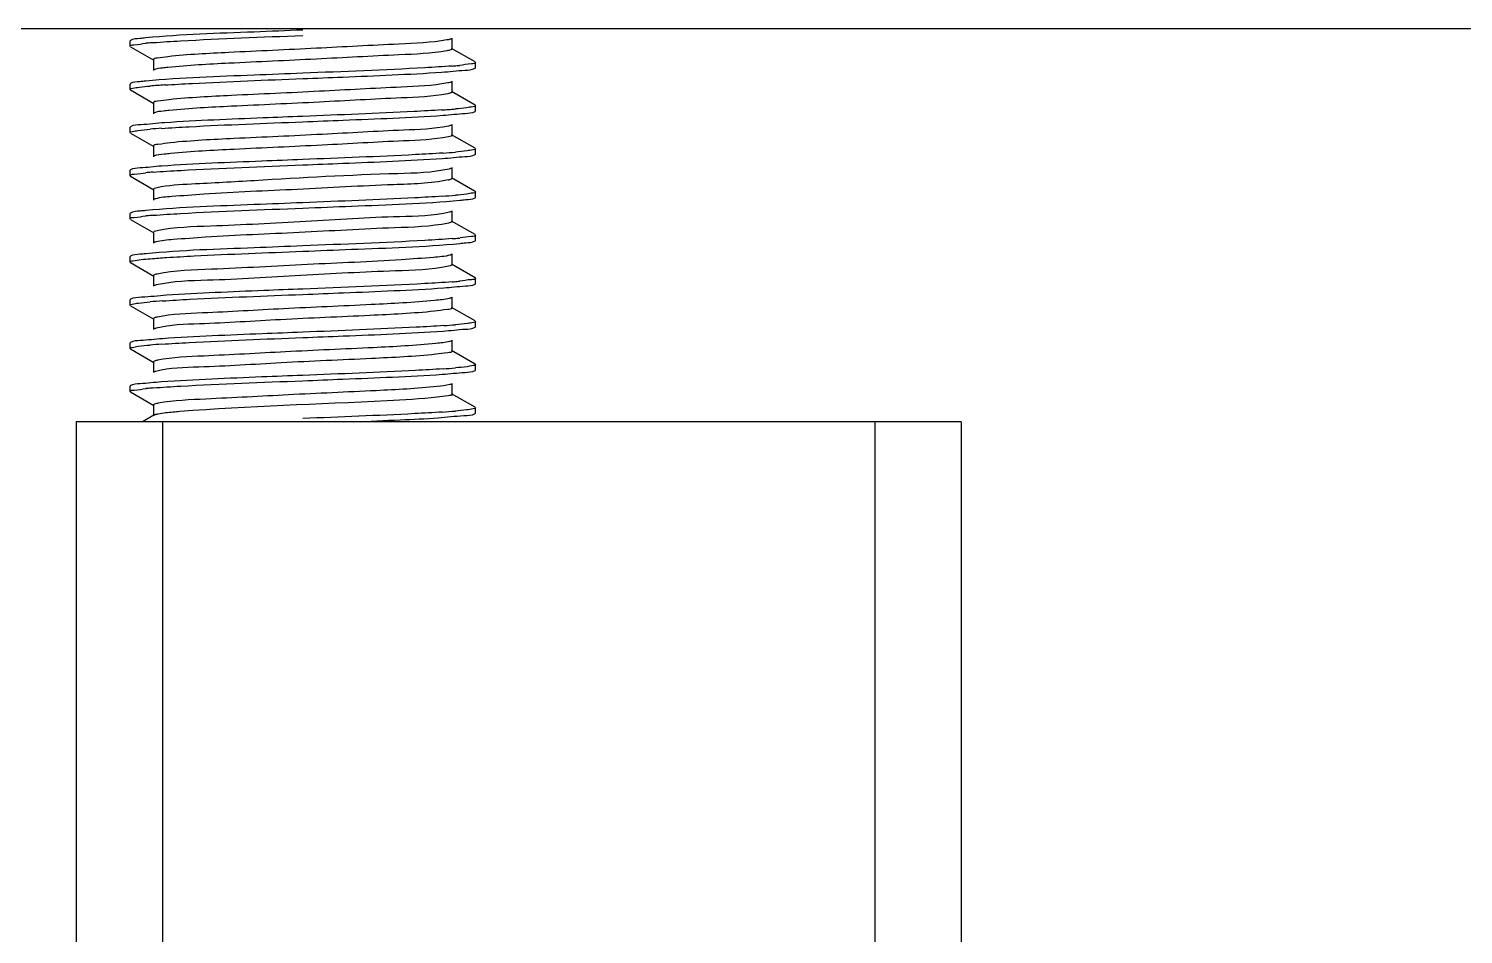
# Model space of a CAD drawing. Extents: x -191212 to 1245715665, y -234495 to 250873.
# Drawn here: x 190322.8 to 190533.3, y 131756.6 to 131889.6 of the extents above; entities that cross this region are included whole.
import ezdxf

# ---------------------------------------------------------------- set-up
doc = ezdxf.new("R2010")
doc.units = 0
doc.header["$LTSCALE"] = 500
doc.layers.get('0').update_dxf_attribs({"linetype": 'CONTINUOUS'})
doc.layers.add('BZ', color=141, linetype='CONTINUOUS')
doc.layers.add('PUB_TEXT', color=7, linetype='CONTINUOUS')

# ---------------------------------------------------------------- blocks, each defined once
blk = doc.blocks.new('gg')
at = {"linetype": 'Continuous'}
for p, q in [((-457979.2, -352293.53), (-457979.29, -352293.64)), ((-457979.29, -352294.83), (-457979.29, -352293.64)), ((-457979.2, -352294.93), (-457979.29, -352294.83)), ((-457979.2, -352294.93), (-457974.03, -352297.92)), ((-457908.24, -352295.42), (-457908.24, -352293.04)), ((-457974.13, -352297.8), (-457974.13, -352300.18)), ((-457903.17, -352298.29), (-457908.34, -352295.3)), ((-457903.17, -352298.29), (-457903.08, -352298.4)), ((-457903.08, -352299.59), (-457903.08, -352298.4)), ((-457903.17, -352299.69), (-457903.08, -352299.59)), ((-457979.2, -352303.06), (-457979.29, -352303.16)), ((-457979.29, -352304.35), (-457979.29, -352303.16)), ((-457979.2, -352304.46), (-457979.29, -352304.35)), ((-457979.2, -352304.46), (-457974.03, -352307.45)), ((-457908.24, -352304.95), (-457908.24, -352302.57)), ((-457974.13, -352307.33), (-457974.13, -352309.71)), ((-457903.17, -352307.82), (-457908.34, -352304.83)), ((-457903.17, -352307.82), (-457903.08, -352307.92)), ((-457903.08, -352309.11), (-457903.08, -352307.92)), ((-457903.17, -352309.22), (-457903.08, -352309.11)), ((-457979.2, -352312.58), (-457979.29, -352312.69)), ((-457979.29, -352313.88), (-457979.29, -352312.69)), ((-457979.2, -352313.98), (-457979.29, -352313.88)), ((-457979.2, -352313.98), (-457974.03, -352316.97)), ((-457908.24, -352314.47), (-457908.24, -352312.09)), ((-457974.13, -352316.85), (-457974.13, -352319.23)), ((-457903.17, -352317.34), (-457908.34, -352314.35)), ((-457903.17, -352317.34), (-457903.08, -352317.45)), ((-457903.08, -352318.64), (-457903.08, -352317.45)), ((-457903.17, -352318.74), (-457903.08, -352318.64)), ((-457979.2, -352322.11), (-457979.29, -352322.21)), ((-457979.29, -352323.4), (-457979.29, -352322.21)), ((-457979.2, -352323.51), (-457979.29, -352323.4)), ((-457979.2, -352323.51), (-457974.03, -352326.5)), ((-457908.24, -352324), (-457908.24, -352321.62)), ((-457974.13, -352326.38), (-457974.13, -352328.76)), ((-457903.17, -352326.87), (-457908.34, -352323.88)), ((-457903.17, -352326.87), (-457903.08, -352326.97)), ((-457903.17, -352328.27), (-457903.08, -352328.16)), ((-457903.08, -352328.16), (-457903.08, -352326.97)), ((-457979.2, -352331.63), (-457979.29, -352331.74)), ((-457979.29, -352332.93), (-457979.29, -352331.74)), ((-457979.2, -352333.03), (-457979.29, -352332.93)), ((-457979.2, -352333.03), (-457974.03, -352336.02)), ((-457908.24, -352333.52), (-457908.24, -352331.14)), ((-457974.13, -352335.9), (-457974.13, -352338.28)), ((-457908.78, -352333.8), (-457909.06, -352333.86)), ((-457903.17, -352336.39), (-457908.34, -352333.4)), ((-457903.17, -352336.39), (-457903.08, -352336.5)), ((-457903.17, -352337.79), (-457903.08, -352337.69)), ((-457903.08, -352337.69), (-457903.08, -352336.5)), ((-457979.2, -352341.16), (-457979.29, -352341.26)), ((-457979.29, -352342.45), (-457979.29, -352341.26)), ((-457979.2, -352342.56), (-457979.29, -352342.45)), ((-457979.2, -352342.56), (-457974.03, -352345.55)), ((-457908.24, -352343.05), (-457908.24, -352340.67)), ((-457974.13, -352345.43), (-457974.13, -352347.81)), ((-457908.67, -352343.29), (-457909.04, -352343.38)), ((-457903.17, -352345.92), (-457908.34, -352342.93)), ((-457903.17, -352345.92), (-457903.08, -352346.02)), ((-457903.17, -352347.32), (-457903.08, -352347.21)), ((-457903.08, -352347.21), (-457903.08, -352346.02)), ((-457979.2, -352350.68), (-457979.29, -352350.79)), ((-457979.29, -352351.98), (-457979.29, -352350.79)), ((-457979.2, -352352.08), (-457979.29, -352351.98)), ((-457979.2, -352352.08), (-457974.03, -352355.07)), ((-457908.24, -352352.57), (-457908.24, -352350.19)), ((-457974.13, -352354.95), (-457974.13, -352357.33)), ((-457903.17, -352355.44), (-457908.34, -352352.45)), ((-457903.17, -352355.44), (-457903.08, -352355.55)), ((-457903.17, -352356.84), (-457903.08, -352356.74)), ((-457903.08, -352356.74), (-457903.08, -352355.55)), ((-457979.2, -352360.21), (-457979.29, -352360.31)), ((-457979.29, -352361.5), (-457979.29, -352360.31)), ((-457979.2, -352361.61), (-457979.29, -352361.5)), ((-457979.2, -352361.61), (-457974.03, -352364.6)), ((-457908.24, -352362.1), (-457908.24, -352359.72)), ((-457974.13, -352364.48), (-457974.13, -352366.86)), ((-457903.17, -352364.97), (-457908.34, -352361.98)), ((-457903.17, -352364.97), (-457903.08, -352365.07)), ((-457903.17, -352366.37), (-457903.08, -352366.26)), ((-457903.08, -352366.26), (-457903.08, -352365.07)), ((-457979.2, -352369.73), (-457979.29, -352369.84)), ((-457979.29, -352371.03), (-457979.29, -352369.84)), ((-457979.2, -352371.13), (-457979.29, -352371.03)), ((-457979.2, -352371.13), (-457974.03, -352374.12)), ((-457908.24, -352371.62), (-457908.24, -352369.24)), ((-457974.13, -352374), (-457974.13, -352376.39)), ((-457903.17, -352374.49), (-457908.34, -352371.5)), ((-457974.03, -352376.26), (-457976.54, -352377.72)), ((-457903.17, -352374.49), (-457903.08, -352374.6)), ((-457903.17, -352375.89), (-457903.08, -352375.79)), ((-457903.08, -352375.79), (-457903.08, -352374.6)), ((-457991.19, -352377.72), (-457991.19, -353963.78)), ((-457795.93, -352377.72), (-457991.19, -352377.72)), ((-457972.14, -352377.72), (-457972.14, -353963.78)), ((-457814.98, -352377.72), (-457814.98, -353963.78)), ((-457795.93, -352377.72), (-457795.93, -353963.78))]:
    blk.add_line(p, q, dxfattribs=at)
for centre, radius, start, end in [((-457966.69, -352390.2), 96.45, 94.7336, 95.4371), ((-457963.88, -352423.53), 129.9, 94.5445, 94.756), ((-457918.48, -352169.77), 129.83, 274.545, 274.7572), ((-457915.65, -352203.36), 96.12, 274.7341, 275.4473), ((-457960.47, -352475.51), 172.5, 93.7188, 94.7811), ((-457921.62, -352140.38), 168.87, 273.7595, 274.7958), ((-457961.46, -352472.43), 159.86, 93.8973, 94.8073), ((-457921.19, -352155.4), 163.36, 273.8441, 274.8019), ((-457966.56, -352420.32), 98.01, 94.7308, 95.3895), ((-457963.86, -352452.44), 130.24, 94.5418, 94.7504), ((-457910.58, -352317.02), 7.47, 281.5137, 282.9167), ((-457921.43, -352161.85), 166.44, 273.7999, 274.7958), ((-457966.66, -352428.66), 96.82, 94.7331, 95.4256), ((-457963.88, -352461.68), 129.96, 94.5442, 94.7549), ((-457918.47, -352207.97), 129.73, 274.5454, 274.7592), ((-457915.59, -352242.14), 95.44, 274.7348, 275.469), ((-457918.48, -352217.39), 129.83, 274.545, 274.7572), ((-457915.65, -352250.99), 96.12, 274.7341, 275.4474), ((-457961.19, -352513.92), 163.26, 93.8457, 94.802), ((-457920.92, -352196.9), 159.95, 273.8957, 274.8072), ((-457961.45, -352520.17), 159.97, 93.8956, 94.8071), ((-457921.18, -352203.13), 163.25, 273.8456, 274.8021), ((-457966.56, -352467.99), 98.05, 94.7307, 95.3884), ((-457963.86, -352500.08), 130.25, 94.5417, 94.7503), ((-457921.42, -352209.58), 166.34, 273.8012, 274.796)]:
    blk.add_arc(centre, radius, start, end, dxfattribs=at)
for points, knots in [([(-457941.19, -352291.25), (-457944.76, -352291.4), (-457956.3, -352291.89), (-457967.87, -352292.23), (-457975.82, -352292.98)], [0, 0, 0, 0, 0.309388, 1, 1, 1, 1]), ([(-457979.29, -352294.83), (-457979.28, -352294.52), (-457977.5, -352294.52), (-457976.7, -352294.26), (-457975.83, -352294.18)], [0, 0, 0, 0, 0.263852, 1, 1, 1, 1]), ([(-457975.82, -352292.98), (-457976.25, -352293.02), (-457977.36, -352293.18), (-457978.58, -352293.18), (-457979.2, -352293.53)], [0, 0, 0, 0, 0.378905, 1, 1, 1, 1]), ([(-457974.18, -352294.03), (-457972.16, -352293.87), (-457961.17, -352293.2), (-457950.17, -352292.8), (-457941.19, -352292.44)], [0, 0, 0, 0, 0.183712, 1, 1, 1, 1]), ([(-457909.36, -352293.44), (-457912.85, -352294.06), (-457922.51, -352294.44), (-457938.53, -352295.34), (-457955.54, -352296.1), (-457966.46, -352296.65), (-457970.93, -352297.13)], [0, 0, 0, 0, 0.172398, 0.468214, 0.781513, 1, 1, 1, 1]), ([(-457908.35, -352293.16), (-457908.46, -352293.23), (-457908.8, -352293.33), (-457909.15, -352293.4), (-457909.36, -352293.44)], [0, 0, 0, 0, 0.3774, 1, 1, 1, 1]), ([(-457970.93, -352297.13), (-457971.73, -352297.21), (-457972.49, -352297.45), (-457974.13, -352297.51), (-457974.13, -352297.8)], [0, 0, 0, 0, 0.73331, 1, 1, 1, 1]), ([(-457909.36, -352295.82), (-457912.85, -352296.44), (-457922.51, -352296.82), (-457938.53, -352297.72), (-457955.54, -352298.48), (-457966.46, -352299.03), (-457970.93, -352299.51)], [0, 0, 0, 0, 0.172398, 0.468214, 0.781513, 1, 1, 1, 1]), ([(-457908.24, -352295.42), (-457908.24, -352295.54), (-457908.76, -352295.69), (-457909.08, -352295.77), (-457909.36, -352295.82)], [0, 0, 0, 0, 0.285727, 1, 1, 1, 1]), ([(-457903.09, -352298.4), (-457903.09, -352298.71), (-457904.86, -352298.7), (-457905.66, -352298.96), (-457906.52, -352299.05)], [0, 0, 0, 0, 0.263842, 1, 1, 1, 1]), ([(-457941.19, -352300.78), (-457944.76, -352300.92), (-457956.31, -352301.42), (-457967.89, -352301.75), (-457975.83, -352302.51)], [0, 0, 0, 0, 0.309518, 1, 1, 1, 1]), ([(-457970.93, -352299.51), (-457971.32, -352299.55), (-457972.34, -352299.7), (-457973.46, -352299.73), (-457974.03, -352300.06)], [0, 0, 0, 0, 0.372879, 1, 1, 1, 1]), ([(-457908.19, -352299.19), (-457910.21, -352299.35), (-457921.2, -352300.02), (-457932.2, -352300.42), (-457941.19, -352300.78)], [0, 0, 0, 0, 0.183696, 1, 1, 1, 1]), ([(-457941.19, -352301.97), (-457938.25, -352301.85), (-457928.03, -352301.44), (-457917.82, -352301.04), (-457910.55, -352300.55)], [0, 0, 0, 0, 0.287582, 1, 1, 1, 1]), ([(-457910.55, -352300.55), (-457908.84, -352300.44), (-457906.45, -352300.11), (-457903.84, -352300.08), (-457903.18, -352299.69)], [0, 0, 0, 0, 0.691032, 1, 1, 1, 1]), ([(-457979.29, -352304.35), (-457979.29, -352304.15), (-457978.22, -352304.06), (-457977.69, -352303.91), (-457977.16, -352303.84)], [0, 0, 0, 0, 0.269511, 1, 1, 1, 1]), ([(-457975.83, -352302.51), (-457976.26, -352302.55), (-457977.37, -352302.71), (-457978.58, -352302.7), (-457979.2, -352303.06)], [0, 0, 0, 0, 0.378807, 1, 1, 1, 1]), ([(-457971.65, -352303.38), (-457969.63, -352303.24), (-457959.48, -352302.68), (-457949.32, -352302.29), (-457941.19, -352301.97)], [0, 0, 0, 0, 0.199269, 1, 1, 1, 1]), ([(-457909.2, -352302.93), (-457912.57, -352303.58), (-457922.07, -352303.92), (-457937.95, -352304.84), (-457955.03, -352305.59), (-457966.08, -352306.15), (-457970.64, -352306.62)], [0, 0, 0, 0, 0.167291, 0.461164, 0.776399, 1, 1, 1, 1]), ([(-457908.35, -352302.69), (-457908.44, -352302.74), (-457908.73, -352302.83), (-457909.02, -352302.9), (-457909.2, -352302.93)], [0, 0, 0, 0, 0.384879, 1, 1, 1, 1]), ([(-457970.64, -352306.62), (-457971.51, -352306.71), (-457972.33, -352306.98), (-457974.13, -352307.01), (-457974.13, -352307.33)], [0, 0, 0, 0, 0.734244, 1, 1, 1, 1]), ([(-457909.2, -352305.31), (-457912.57, -352305.96), (-457922.07, -352306.3), (-457937.95, -352307.23), (-457955.03, -352307.97), (-457966.08, -352308.54), (-457970.64, -352309.01)], [0, 0, 0, 0, 0.167291, 0.461164, 0.776399, 1, 1, 1, 1]), ([(-457908.24, -352304.95), (-457908.24, -352305.05), (-457908.68, -352305.2), (-457908.95, -352305.27), (-457909.2, -352305.31)], [0, 0, 0, 0, 0.290239, 1, 1, 1, 1]), ([(-457903.08, -352307.92), (-457903.08, -352308.11), (-457904.07, -352308.22), (-457904.56, -352308.35), (-457905.05, -352308.41)], [0, 0, 0, 0, 0.270664, 1, 1, 1, 1]), ([(-457970.64, -352309.01), (-457971.07, -352309.05), (-457972.19, -352309.21), (-457973.41, -352309.23), (-457974.03, -352309.59)], [0, 0, 0, 0, 0.374868, 1, 1, 1, 1]), ([(-457941.19, -352310.3), (-457944.1, -352310.42), (-457954.26, -352310.83), (-457964.42, -352311.23), (-457971.65, -352311.71)], [0, 0, 0, 0, 0.286943, 1, 1, 1, 1]), ([(-457910.55, -352308.89), (-457912.58, -352309.02), (-457922.78, -352309.59), (-457933, -352309.98), (-457941.19, -352310.3)], [0, 0, 0, 0, 0.198417, 1, 1, 1, 1]), ([(-457941.19, -352311.5), (-457938.2, -352311.38), (-457927.89, -352310.96), (-457917.57, -352310.56), (-457910.24, -352310.06)], [0, 0, 0, 0, 0.288852, 1, 1, 1, 1]), ([(-457910.24, -352310.06), (-457908.6, -352309.95), (-457906.31, -352309.63), (-457903.81, -352309.59), (-457903.18, -352309.22)], [0, 0, 0, 0, 0.690302, 1, 1, 1, 1]), ([(-457979.29, -352313.88), (-457979.29, -352313.71), (-457978.41, -352313.59), (-457977.97, -352313.47), (-457977.53, -352313.41)], [0, 0, 0, 0, 0.27234, 1, 1, 1, 1]), ([(-457971.65, -352311.71), (-457973.4, -352311.83), (-457975.85, -352312.17), (-457978.52, -352312.19), (-457979.2, -352312.58)], [0, 0, 0, 0, 0.691422, 1, 1, 1, 1]), ([(-457972.32, -352312.95), (-457970.29, -352312.81), (-457959.92, -352312.22), (-457949.54, -352311.83), (-457941.19, -352311.5)], [0, 0, 0, 0, 0.195623, 1, 1, 1, 1]), ([(-457909.04, -352312.43), (-457912.29, -352313.11), (-457921.64, -352313.4), (-457937.37, -352314.36), (-457954.51, -352315.09), (-457965.68, -352315.66), (-457970.34, -352316.12)], [0, 0, 0, 0, 0.162162, 0.454084, 0.771262, 1, 1, 1, 1]), ([(-457908.35, -352312.21), (-457908.43, -352312.26), (-457908.66, -352312.34), (-457908.9, -352312.4), (-457909.04, -352312.43)], [0, 0, 0, 0, 0.393314, 1, 1, 1, 1]), ([(-457970.34, -352316.12), (-457971.28, -352316.21), (-457972.17, -352316.5), (-457974.13, -352316.51), (-457974.13, -352316.85)], [0, 0, 0, 0, 0.734831, 1, 1, 1, 1]), ([(-457909.04, -352314.81), (-457912.29, -352315.49), (-457921.64, -352315.78), (-457937.37, -352316.74), (-457954.51, -352317.47), (-457965.68, -352318.04), (-457970.34, -352318.5)], [0, 0, 0, 0, 0.162162, 0.454084, 0.771262, 1, 1, 1, 1]), ([(-457908.24, -352314.47), (-457908.24, -352314.56), (-457908.6, -352314.71), (-457908.84, -352314.76), (-457909.04, -352314.81)], [0, 0, 0, 0, 0.295741, 1, 1, 1, 1]), ([(-457903.08, -352317.45), (-457903.08, -352317.62), (-457904.01, -352317.74), (-457904.47, -352317.86), (-457904.94, -352317.92)], [0, 0, 0, 0, 0.271439, 1, 1, 1, 1]), ([(-457970.34, -352318.5), (-457970.81, -352318.55), (-457972.02, -352318.72), (-457973.35, -352318.72), (-457974.03, -352319.11)], [0, 0, 0, 0, 0.376612, 1, 1, 1, 1]), ([(-457941.19, -352319.83), (-457944.19, -352319.95), (-457954.57, -352320.37), (-457964.96, -352320.77), (-457972.32, -352321.28)], [0, 0, 0, 0, 0.289631, 1, 1, 1, 1]), ([(-457910.24, -352318.39), (-457912.27, -352318.53), (-457922.58, -352319.11), (-457932.9, -352319.5), (-457941.19, -352319.83)], [0, 0, 0, 0, 0.19668, 1, 1, 1, 1]), ([(-457941.19, -352321.02), (-457938.23, -352320.9), (-457927.96, -352320.49), (-457917.7, -352320.09), (-457910.4, -352319.59)], [0, 0, 0, 0, 0.288191, 1, 1, 1, 1]), ([(-457910.4, -352319.59), (-457908.73, -352319.48), (-457906.38, -352319.16), (-457903.83, -352319.12), (-457903.18, -352318.74)], [0, 0, 0, 0, 0.69071, 1, 1, 1, 1]), ([(-457979.29, -352323.4), (-457979.28, -352323.09), (-457977.47, -352323.1), (-457976.64, -352322.83), (-457975.77, -352322.74)], [0, 0, 0, 0, 0.263692, 1, 1, 1, 1]), ([(-457972.32, -352321.28), (-457973.91, -352321.39), (-457976.14, -352321.7), (-457978.57, -352321.75), (-457979.2, -352322.11)], [0, 0, 0, 0, 0.689821, 1, 1, 1, 1]), ([(-457974.17, -352322.61), (-457972.15, -352322.45), (-457961.16, -352321.78), (-457950.16, -352321.38), (-457941.19, -352321.02)], [0, 0, 0, 0, 0.18376, 1, 1, 1, 1]), ([(-457908.91, -352321.92), (-457912.6, -352322.77), (-457927.07, -352323.04), (-457945.95, -352324.15), (-457963.63, -352325.18), (-457970.84, -352325.52), (-457973.33, -352326.04)], [0, 0, 0, 0, 0.176039, 0.666697, 0.881547, 1, 1, 1, 1]), ([(-457908.35, -352321.74), (-457908.41, -352321.78), (-457908.6, -352321.85), (-457908.79, -352321.89), (-457908.91, -352321.92)], [0, 0, 0, 0, 0.40288, 1, 1, 1, 1]), ([(-457973.33, -352326.04), (-457973.53, -352326.09), (-457973.77, -352326.14), (-457974.13, -352326.29), (-457974.13, -352326.38)], [0, 0, 0, 0, 0.704901, 1, 1, 1, 1]), ([(-457909.08, -352324.34), (-457913.03, -352325.15), (-457924.22, -352325.39), (-457942.14, -352326.52), (-457958.51, -352327.08), (-457968.93, -352327.93), (-457972.55, -352328.17), (-457973.73, -352328.52)], [0, 0, 0, 0, 0.186624, 0.514349, 0.833932, 0.943063, 1, 1, 1, 1]), ([(-457908.24, -352324), (-457908.24, -352324.07), (-457908.53, -352324.21), (-457908.74, -352324.26), (-457908.91, -352324.3)], [0, 0, 0, 0, 0.302509, 1, 1, 1, 1]), ([(-457941.19, -352329.35), (-457944.75, -352329.5), (-457956.28, -352329.99), (-457967.83, -352330.33), (-457975.77, -352331.08)], [0, 0, 0, 0, 0.30899, 1, 1, 1, 1]), ([(-457973.73, -352328.52), (-457973.79, -352328.54), (-457973.89, -352328.57), (-457973.99, -352328.62), (-457974.03, -352328.64)], [0, 0, 0, 0, 0.570679, 1, 1, 1, 1]), ([(-457910.4, -352327.93), (-457912.43, -352328.07), (-457922.68, -352328.64), (-457932.95, -352329.03), (-457941.19, -352329.35)], [0, 0, 0, 0, 0.197576, 1, 1, 1, 1]), ([(-457941.19, -352330.55), (-457937.6, -352330.4), (-457926.03, -352329.91), (-457914.44, -352329.58), (-457906.49, -352328.81)], [0, 0, 0, 0, 0.309889, 1, 1, 1, 1]), ([(-457906.49, -352328.81), (-457906.07, -352328.77), (-457904.97, -352328.61), (-457903.78, -352328.62), (-457903.18, -352328.27)], [0, 0, 0, 0, 0.378508, 1, 1, 1, 1]), ([(-457903.08, -352326.97), (-457903.08, -352327.16), (-457904.06, -352327.26), (-457904.54, -352327.4), (-457905.03, -352327.46)], [0, 0, 0, 0, 0.270675, 1, 1, 1, 1]), ([(-457979.29, -352332.93), (-457979.29, -352332.61), (-457977.49, -352332.62), (-457976.68, -352332.36), (-457975.82, -352332.27)], [0, 0, 0, 0, 0.263792, 1, 1, 1, 1]), ([(-457975.77, -352331.08), (-457976.2, -352331.12), (-457977.33, -352331.28), (-457978.57, -352331.27), (-457979.2, -352331.63)], [0, 0, 0, 0, 0.379214, 1, 1, 1, 1]), ([(-457974.18, -352332.13), (-457972.16, -352331.97), (-457961.17, -352331.3), (-457950.17, -352330.9), (-457941.19, -352330.55)], [0, 0, 0, 0, 0.183719, 1, 1, 1, 1]), ([(-457908.78, -352331.42), (-457912.37, -352332.33), (-457923.09, -352332.4), (-457940.6, -352333.53), (-457958.41, -352334.5), (-457969.44, -352334.76), (-457973.32, -352335.57)], [0, 0, 0, 0, 0.171627, 0.491604, 0.816321, 1, 1, 1, 1]), ([(-457908.35, -352331.26), (-457908.4, -352331.29), (-457908.54, -352331.35), (-457908.69, -352331.39), (-457908.78, -352331.42)], [0, 0, 0, 0, 0.413783, 1, 1, 1, 1]), ([(-457973.32, -352335.57), (-457973.52, -352335.61), (-457973.77, -352335.66), (-457974.13, -352335.82), (-457974.13, -352335.9)], [0, 0, 0, 0, 0.705268, 1, 1, 1, 1]), ([(-457909.06, -352333.86), (-457912.95, -352334.67), (-457924.01, -352334.91), (-457941.81, -352336.03), (-457958.15, -352336.61), (-457968.67, -352337.42), (-457972.37, -352337.69), (-457973.62, -352338.02)], [0, 0, 0, 0, 0.184168, 0.509408, 0.829314, 0.94023, 1, 1, 1, 1]), ([(-457908.24, -352333.52), (-457908.24, -352333.59), (-457908.47, -352333.72), (-457908.64, -352333.76), (-457908.78, -352333.8)], [0, 0, 0, 0, 0.310906, 1, 1, 1, 1]), ([(-457941.19, -352338.88), (-457944.76, -352339.02), (-457956.3, -352339.52), (-457967.87, -352339.85), (-457975.82, -352340.61)], [0, 0, 0, 0, 0.309377, 1, 1, 1, 1]), ([(-457973.62, -352338.02), (-457973.7, -352338.04), (-457973.84, -352338.08), (-457973.97, -352338.13), (-457974.02, -352338.16)], [0, 0, 0, 0, 0.583561, 1, 1, 1, 1]), ([(-457908.19, -352337.29), (-457910.21, -352337.45), (-457921.2, -352338.12), (-457932.2, -352338.52), (-457941.19, -352338.88)], [0, 0, 0, 0, 0.183681, 1, 1, 1, 1]), ([(-457941.19, -352340.07), (-457937.61, -352339.93), (-457926.05, -352339.43), (-457914.47, -352339.1), (-457906.52, -352338.34)], [0, 0, 0, 0, 0.309644, 1, 1, 1, 1]), ([(-457906.52, -352338.34), (-457906.09, -352338.3), (-457904.99, -352338.14), (-457903.78, -352338.15), (-457903.18, -352337.79)], [0, 0, 0, 0, 0.378702, 1, 1, 1, 1]), ([(-457903.09, -352336.5), (-457903.09, -352336.81), (-457904.84, -352336.8), (-457905.64, -352337.06), (-457906.49, -352337.14)], [0, 0, 0, 0, 0.263922, 1, 1, 1, 1]), ([(-457979.29, -352342.45), (-457979.29, -352342.23), (-457978.03, -352342.15), (-457977.44, -352341.97), (-457976.82, -352341.9)], [0, 0, 0, 0, 0.267181, 1, 1, 1, 1]), ([(-457975.82, -352340.61), (-457976.25, -352340.65), (-457977.36, -352340.81), (-457978.58, -352340.8), (-457979.2, -352341.16)], [0, 0, 0, 0, 0.378914, 1, 1, 1, 1]), ([(-457908.67, -352340.91), (-457909.86, -352341.25), (-457913.49, -352341.51), (-457923.94, -352342.34), (-457940.3, -352342.91), (-457958.2, -352344.03), (-457969.36, -352344.28), (-457973.29, -352345.09)], [0, 0, 0, 0, 0.05757, 0.167104, 0.486771, 0.813942, 1, 1, 1, 1]), ([(-457971.22, -352341.45), (-457969.2, -352341.32), (-457959.2, -352340.77), (-457949.18, -352340.39), (-457941.19, -352340.07)], [0, 0, 0, 0, 0.201476, 1, 1, 1, 1]), ([(-457908.35, -352340.79), (-457908.39, -352340.81), (-457908.49, -352340.86), (-457908.6, -352340.89), (-457908.67, -352340.91)], [0, 0, 0, 0, 0.426274, 1, 1, 1, 1]), ([(-457973.29, -352345.09), (-457973.5, -352345.13), (-457973.75, -352345.19), (-457974.13, -352345.34), (-457974.13, -352345.43)], [0, 0, 0, 0, 0.706045, 1, 1, 1, 1]), ([(-457909.04, -352343.38), (-457912.88, -352344.19), (-457923.82, -352344.44), (-457941.53, -352345.42), (-457959.06, -352346.5), (-457969.82, -352346.65), (-457973.49, -352347.51)], [0, 0, 0, 0, 0.182036, 0.504841, 0.824917, 1, 1, 1, 1]), ([(-457908.24, -352343.05), (-457908.24, -352343.1), (-457908.41, -352343.22), (-457908.56, -352343.26), (-457908.67, -352343.29)], [0, 0, 0, 0, 0.3214, 1, 1, 1, 1]), ([(-457973.49, -352347.51), (-457973.6, -352347.54), (-457973.78, -352347.58), (-457973.96, -352347.65), (-457974.02, -352347.69)], [0, 0, 0, 0, 0.594844, 1, 1, 1, 1]), ([(-457941.19, -352348.4), (-457944.04, -352348.52), (-457954.05, -352348.92), (-457964.07, -352349.32), (-457971.22, -352349.78)], [0, 0, 0, 0, 0.285303, 1, 1, 1, 1]), ([(-457908.19, -352346.82), (-457910.21, -352346.98), (-457921.2, -352347.65), (-457932.2, -352348.05), (-457941.19, -352348.4)], [0, 0, 0, 0, 0.183696, 1, 1, 1, 1]), ([(-457941.19, -352349.6), (-457938.18, -352349.48), (-457927.8, -352349.05), (-457917.42, -352348.65), (-457910.05, -352348.15)], [0, 0, 0, 0, 0.289612, 1, 1, 1, 1]), ([(-457910.05, -352348.15), (-457908.46, -352348.04), (-457906.23, -352347.73), (-457903.8, -352347.68), (-457903.18, -352347.32)], [0, 0, 0, 0, 0.68982, 1, 1, 1, 1]), ([(-457903.09, -352346.02), (-457903.09, -352346.33), (-457904.86, -352346.33), (-457905.66, -352346.59), (-457906.52, -352346.67)], [0, 0, 0, 0, 0.263843, 1, 1, 1, 1]), ([(-457979.29, -352351.98), (-457979.29, -352351.8), (-457978.36, -352351.69), (-457977.9, -352351.56), (-457977.43, -352351.5)], [0, 0, 0, 0, 0.271461, 1, 1, 1, 1]), ([(-457971.22, -352349.78), (-457973.07, -352349.9), (-457975.65, -352350.26), (-457978.48, -352350.27), (-457979.2, -352350.68)], [0, 0, 0, 0, 0.692393, 1, 1, 1, 1]), ([(-457912.1, -352350.93), (-457916.75, -352351.39), (-457927.87, -352351.96), (-457944.94, -352352.69), (-457960.64, -352353.63), (-457969.98, -352353.94), (-457973.26, -352354.6)], [0, 0, 0, 0, 0.228646, 0.544797, 0.836336, 1, 1, 1, 1]), ([(-457972.14, -352351.03), (-457970.11, -352350.89), (-457959.8, -352350.31), (-457949.48, -352349.93), (-457941.19, -352349.6)], [0, 0, 0, 0, 0.196648, 1, 1, 1, 1]), ([(-457908.34, -352350.31), (-457908.48, -352350.39), (-457909.73, -352350.72), (-457910.99, -352350.82), (-457912.1, -352350.93)], [0, 0, 0, 0, 0.122061, 1, 1, 1, 1]), ([(-457973.26, -352354.6), (-457973.48, -352354.65), (-457973.74, -352354.71), (-457974.13, -352354.86), (-457974.13, -352354.95)], [0, 0, 0, 0, 0.707033, 1, 1, 1, 1]), ([(-457912.1, -352353.31), (-457916.84, -352353.78), (-457928.17, -352354.36), (-457945.48, -352355.07), (-457961.15, -352356.1), (-457970.41, -352356.29), (-457973.52, -352357.04)], [0, 0, 0, 0, 0.232215, 0.552573, 0.843952, 1, 1, 1, 1]), ([(-457908.24, -352352.57), (-457908.24, -352352.92), (-457910.23, -352352.92), (-457911.14, -352353.22), (-457912.1, -352353.31)], [0, 0, 0, 0, 0.265035, 1, 1, 1, 1]), ([(-457973.52, -352357.04), (-457973.63, -352357.07), (-457973.8, -352357.11), (-457973.96, -352357.18), (-457974.02, -352357.21)], [0, 0, 0, 0, 0.592052, 1, 1, 1, 1]), ([(-457941.19, -352357.93), (-457944.17, -352358.05), (-457954.49, -352358.47), (-457964.81, -352358.87), (-457972.14, -352359.37)], [0, 0, 0, 0, 0.288872, 1, 1, 1, 1]), ([(-457910.05, -352356.48), (-457912.08, -352356.62), (-457922.45, -352357.21), (-457932.84, -352357.6), (-457941.19, -352357.93)], [0, 0, 0, 0, 0.195653, 1, 1, 1, 1]), ([(-457941.19, -352359.12), (-457938.2, -352359), (-457927.88, -352358.58), (-457917.56, -352358.18), (-457910.23, -352357.68)], [0, 0, 0, 0, 0.288875, 1, 1, 1, 1]), ([(-457910.23, -352357.68), (-457908.6, -352357.57), (-457906.31, -352357.25), (-457903.81, -352357.21), (-457903.18, -352356.84)], [0, 0, 0, 0, 0.690288, 1, 1, 1, 1]), ([(-457903.08, -352355.55), (-457903.08, -352355.72), (-457903.96, -352355.83), (-457904.4, -352355.95), (-457904.85, -352356.01)], [0, 0, 0, 0, 0.272315, 1, 1, 1, 1]), ([(-457979.29, -352361.5), (-457979.29, -352361.34), (-457978.41, -352361.22), (-457977.96, -352361.1), (-457977.52, -352361.04)], [0, 0, 0, 0, 0.272311, 1, 1, 1, 1]), ([(-457972.14, -352359.37), (-457973.77, -352359.48), (-457976.06, -352359.8), (-457978.56, -352359.84), (-457979.2, -352360.21)], [0, 0, 0, 0, 0.690302, 1, 1, 1, 1]), ([(-457911.8, -352360.43), (-457916.38, -352360.89), (-457927.46, -352361.46), (-457944.55, -352362.2), (-457960.39, -352363.13), (-457969.86, -352363.46), (-457973.21, -352364.12)], [0, 0, 0, 0, 0.224737, 0.540402, 0.833844, 1, 1, 1, 1]), ([(-457972.31, -352360.57), (-457970.29, -352360.43), (-457959.92, -352359.84), (-457949.53, -352359.45), (-457941.19, -352359.12)], [0, 0, 0, 0, 0.195657, 1, 1, 1, 1]), ([(-457908.34, -352359.84), (-457908.47, -352359.91), (-457909.61, -352360.22), (-457910.78, -352360.32), (-457911.8, -352360.43)], [0, 0, 0, 0, 0.124156, 1, 1, 1, 1]), ([(-457973.21, -352364.12), (-457973.44, -352364.16), (-457973.71, -352364.23), (-457974.13, -352364.38), (-457974.13, -352364.48)], [0, 0, 0, 0, 0.708636, 1, 1, 1, 1]), ([(-457911.8, -352362.81), (-457916.52, -352363.29), (-457927.92, -352363.87), (-457945.38, -352364.58), (-457961.17, -352365.67), (-457970.52, -352365.79), (-457973.61, -352366.59)], [0, 0, 0, 0, 0.230178, 0.552364, 0.845602, 1, 1, 1, 1]), ([(-457908.24, -352362.1), (-457908.24, -352362.42), (-457910.07, -352362.45), (-457910.91, -352362.72), (-457911.8, -352362.81)], [0, 0, 0, 0, 0.265691, 1, 1, 1, 1]), ([(-457973.61, -352366.59), (-457973.69, -352366.61), (-457973.83, -352366.65), (-457973.97, -352366.71), (-457974.02, -352366.74)], [0, 0, 0, 0, 0.58403, 1, 1, 1, 1]), ([(-457941.19, -352367.46), (-457944.19, -352367.57), (-457954.57, -352368), (-457964.95, -352368.4), (-457972.31, -352368.9)], [0, 0, 0, 0, 0.289606, 1, 1, 1, 1]), ([(-457910.23, -352366.02), (-457912.26, -352366.16), (-457922.57, -352366.74), (-457932.89, -352367.13), (-457941.19, -352367.46)], [0, 0, 0, 0, 0.196649, 1, 1, 1, 1]), ([(-457941.19, -352368.65), (-457938.23, -352368.53), (-457927.96, -352368.11), (-457917.69, -352367.71), (-457910.4, -352367.22)], [0, 0, 0, 0, 0.288211, 1, 1, 1, 1]), ([(-457910.4, -352367.22), (-457908.72, -352367.11), (-457906.38, -352366.78), (-457903.83, -352366.74), (-457903.18, -352366.37)], [0, 0, 0, 0, 0.690698, 1, 1, 1, 1]), ([(-457903.08, -352365.07), (-457903.08, -352365.25), (-457904.01, -352365.36), (-457904.47, -352365.49), (-457904.94, -352365.55)], [0, 0, 0, 0, 0.271465, 1, 1, 1, 1]), ([(-457979.29, -352371.03), (-457979.28, -352370.71), (-457977.46, -352370.73), (-457976.64, -352370.45), (-457975.76, -352370.37)], [0, 0, 0, 0, 0.263689, 1, 1, 1, 1]), ([(-457972.31, -352368.9), (-457973.91, -352369.01), (-457976.14, -352369.33), (-457978.57, -352369.37), (-457979.2, -352369.73)], [0, 0, 0, 0, 0.689837, 1, 1, 1, 1]), ([(-457974.17, -352370.23), (-457972.15, -352370.07), (-457961.16, -352369.4), (-457950.16, -352369), (-457941.19, -352368.65)], [0, 0, 0, 0, 0.183761, 1, 1, 1, 1]), ([(-457911.5, -352369.92), (-457915.99, -352370.4), (-457926.95, -352370.95), (-457943.97, -352371.71), (-457959.96, -352372.61), (-457969.58, -352372.99), (-457973.05, -352373.61)], [0, 0, 0, 0, 0.219618, 0.533346, 0.828732, 1, 1, 1, 1]), ([(-457908.34, -352369.36), (-457908.46, -352369.43), (-457909.51, -352369.73), (-457910.57, -352369.82), (-457911.5, -352369.92)], [0, 0, 0, 0, 0.126422, 1, 1, 1, 1]), ([(-457973.05, -352373.61), (-457973.32, -352373.66), (-457973.63, -352373.73), (-457974.13, -352373.89), (-457974.13, -352374)], [0, 0, 0, 0, 0.713347, 1, 1, 1, 1]), ([(-457911.5, -352372.3), (-457915.18, -352372.69), (-457934.12, -352373.78), (-457953.08, -352374.24), (-457968.28, -352375.47)], [0, 0, 0, 0, 0.195307, 1, 1, 1, 1]), ([(-457908.24, -352371.62), (-457908.24, -352371.92), (-457909.91, -352371.97), (-457910.69, -352372.22), (-457911.5, -352372.3)], [0, 0, 0, 0, 0.266491, 1, 1, 1, 1]), ([(-457973.67, -352376.13), (-457973.74, -352376.15), (-457973.86, -352376.19), (-457973.98, -352376.24), (-457974.02, -352376.26)], [0, 0, 0, 0, 0.576749, 1, 1, 1, 1]), ([(-457973.05, -352376), (-457973.16, -352376.02), (-457973.37, -352376.06), (-457973.58, -352376.11), (-457973.67, -352376.13)], [0, 0, 0, 0, 0.550321, 1, 1, 1, 1]), ([(-457968.28, -352375.47), (-457968.79, -352375.51), (-457970.38, -352375.65), (-457971.98, -352375.8), (-457973.05, -352376)], [0, 0, 0, 0, 0.319148, 1, 1, 1, 1]), ([(-457910.4, -352375.55), (-457912.42, -352375.69), (-457922.68, -352376.27), (-457932.95, -352376.65), (-457941.19, -352376.98)], [0, 0, 0, 0, 0.197548, 1, 1, 1, 1]), ([(-457929.96, -352377.72), (-457926.53, -352377.57), (-457920.34, -352377.27), (-457912.17, -352376.97), (-457906.79, -352376.32), (-457903.9, -352376.32), (-457903.18, -352375.89)], [0, 0, 0, 0, 0.383058, 0.694328, 0.906069, 1, 1, 1, 1]), ([(-457903.08, -352374.6), (-457903.08, -352374.78), (-457904.05, -352374.89), (-457904.54, -352375.02), (-457905.03, -352375.09)], [0, 0, 0, 0, 0.270698, 1, 1, 1, 1])]:
    blk.add_open_spline(points, degree=3, knots=knots, dxfattribs=at)
for points in [[(-457977.16, -352303.84), (-457976.39, -352303.75), (-457975.62, -352303.68), (-457974.84, -352303.61)], [(-457905.05, -352308.41), (-457905.87, -352308.51), (-457906.69, -352308.59), (-457907.51, -352308.66)], [(-457977.53, -352313.41), (-457976.64, -352313.3), (-457975.75, -352313.21), (-457974.85, -352313.14)], [(-457904.94, -352317.92), (-457905.8, -352318.03), (-457906.66, -352318.11), (-457907.52, -352318.19)], [(-457905.03, -352327.46), (-457905.86, -352327.56), (-457906.69, -352327.64), (-457907.52, -352327.71)], [(-457976.82, -352341.9), (-457976.15, -352341.83), (-457975.48, -352341.77), (-457974.81, -352341.71)], [(-457974.81, -352341.71), (-457973.61, -352341.61), (-457972.41, -352341.52), (-457971.22, -352341.45)], [(-457977.43, -352351.5), (-457976.58, -352351.39), (-457975.71, -352351.31), (-457974.85, -352351.24)], [(-457904.85, -352356.01), (-457905.73, -352356.13), (-457906.63, -352356.21), (-457907.52, -352356.29)], [(-457977.52, -352361.04), (-457976.64, -352360.92), (-457975.74, -352360.84), (-457974.85, -352360.76)], [(-457904.94, -352365.55), (-457905.79, -352365.66), (-457906.66, -352365.74), (-457907.52, -352365.81)], [(-457905.03, -352375.09), (-457905.85, -352375.19), (-457906.69, -352375.27), (-457907.52, -352375.34)]]:
    blk.add_open_spline(points, degree=3, dxfattribs=at)
at = {"layer": 'BZ'}
blk.add_line((-456337.17, -352290.95), (-461603.33, -352290.95), dxfattribs=at)

msp = doc.modelspace()

# ---------------------------------------------------------------- block references
at = {"layer": 'PUB_TEXT', "xscale": 0.6652800000000001, "yscale": 0.6652800000000001, "zscale": 0.6652800000000001}
msp.add_blockref('gg', (495022.1, 366261.68), dxfattribs=at)

doc.saveas('drawing.dxf')
